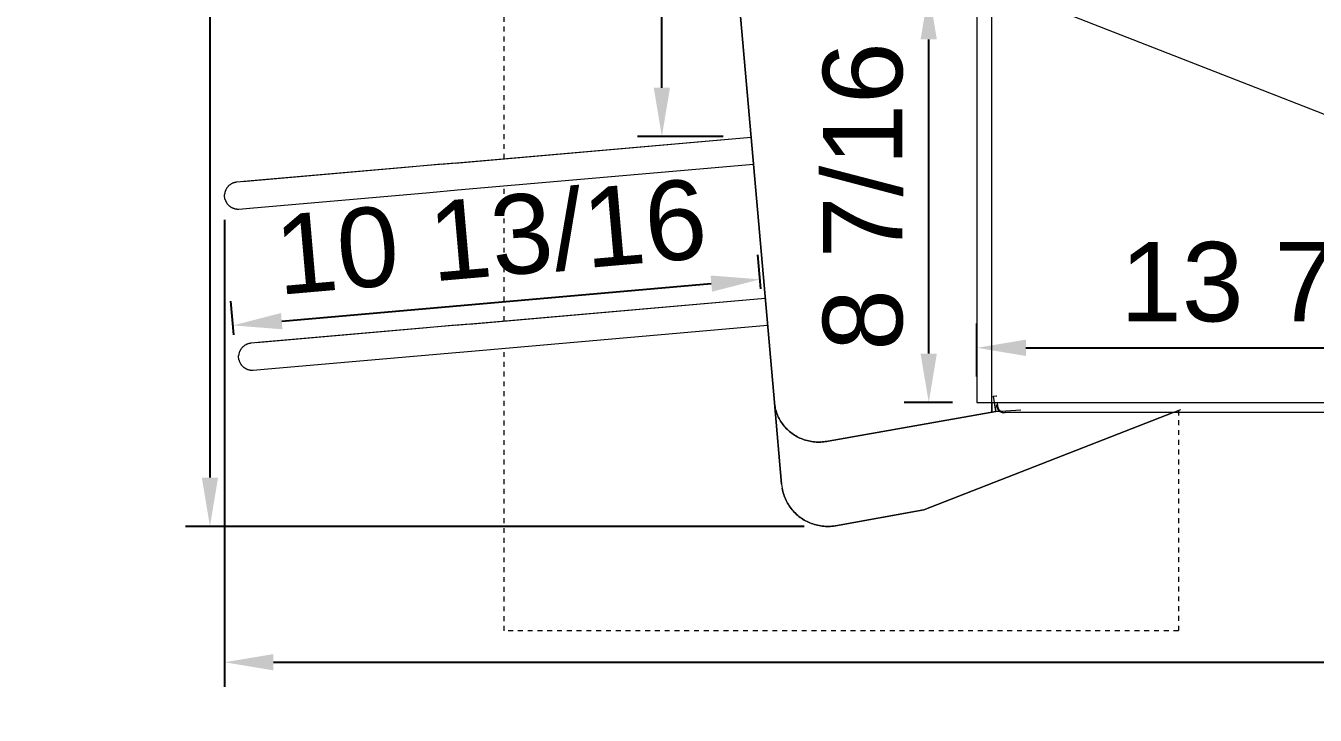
# Model space of a CAD drawing. Header units: inches. Extents: x -2 to 206, y 1 to 129.
# Drawn here: x -1.71 to 24.64, y 45.39 to 59.49 of the extents above; entities that cross this region are included whole.
import ezdxf

# ---------------------------------------------------------------- set-up
doc = ezdxf.new("R2010")
doc.units = ezdxf.units.IN
doc.linetypes.add('HIDDEN', pattern=[1.905, 1.27, -0.635])
for name, color, linetype, lineweight in [('ZANO_R', 7, 'Continuous', 0), ('ZANO_R_przerywana', 250, 'HIDDEN', 0), ('ZANO_W', 1, 'Continuous', 0)]:
    doc.layers.add(name, color=color, linetype=linetype, lineweight=lineweight)
doc.styles.get("Standard").update_dxf_attribs({"font": 'arial.ttf'})
doc.dimstyles.new('amerykanie', dxfattribs={"dimtxt": 50, "dimasz": 50, "dimexe": 0.5, "dimexo": 0.5, "dimgap": 1, "dimtad": 1, "dimdec": 0, "dimzin": 0, "dimlunit": 5, "dimtxsty": 'Standard', "dimcen": 0.09, "dimclrd": 1, "dimclre": 1, "dimclrt": 1, "dimazin": 0, "dimtfac": 1, "dimtdec": 0, "dimtmove": 0, "dimatfit": 3, "dimfxl": 1, "dimtzin": 0, "dimarcsym": 1})

# ---------------------------------------------------------------- blocks, each defined once
blk = doc.blocks.new('*D383')
at = {"layer": 'ZANO_W', "color": 1, "lineweight": -2}
for p, q in [((14.152, 76.36), (1.556, 76.36)), ((2.056, 75.36), (2.056, 50.255)), ((14.201, 49.255), (1.556, 49.255))]:
    blk.add_line(p, q, dxfattribs=at)
at = {"layer": 'ZANO_W', "color": 1}
for points in [[(2.222, 75.36), (1.889, 75.36), (2.056, 76.36)], [(1.889, 50.255), (2.222, 50.255), (2.056, 49.255)]]:
    blk.add_solid(points, dxfattribs=at)
at = {"layer": 'ZANO_W', "color": 1, "insert": (0.715, 62.808), "char_height": 1.625, "attachment_point": 5, "rotation": 90}
blk.add_mtext('27 1/8', dxfattribs=at)
blk = doc.blocks.new('*D386')
at = {"layer": 'ZANO_W', "color": 1, "lineweight": -2}
for p, q in [((12.543, 68.449), (10.792, 68.449)), ((11.292, 58.226), (11.292, 67.449)), ((12.543, 57.226), (10.792, 57.226))]:
    blk.add_line(p, q, dxfattribs=at)
at = {"layer": 'ZANO_W', "color": 1}
for points in [[(11.458, 67.449), (11.125, 67.449), (11.292, 68.449)], [(11.125, 58.226), (11.458, 58.226), (11.292, 57.226)]]:
    blk.add_solid(points, dxfattribs=at)
at = {"layer": 'ZANO_W', "color": 1, "insert": (9.951, 62.837), "char_height": 1.625, "attachment_point": 5, "rotation": 90}
blk.add_mtext('11 1/4', dxfattribs=at)
blk = doc.blocks.new('*D389')
at = {"layer": 'ZANO_W', "color": 1, "lineweight": -2}
for p, q in [((2.354, 55.524), (2.354, 45.977)), ((132.275, 55.432), (132.275, 45.977)), ((3.354, 46.477), (131.275, 46.477))]:
    blk.add_line(p, q, dxfattribs=at)
at = {"layer": 'ZANO_W', "color": 1}
for points in [[(3.354, 46.644), (3.354, 46.31), (2.354, 46.477)], [(131.275, 46.31), (131.275, 46.644), (132.275, 46.477)]]:
    blk.add_solid(points, dxfattribs=at)
at = {"layer": 'ZANO_W', "color": 1, "insert": (67.314, 47.817), "char_height": 1.625, "attachment_point": 5}
blk.add_mtext('129 15/16', dxfattribs=at)
blk = doc.blocks.new('*D390')
at = {"layer": 'ZANO_W', "color": 1, "lineweight": -2}
for p, q in [((13.315, 54.112), (13.255, 54.805)), ((3.522, 53.452), (12.302, 54.22)), ((2.543, 53.17), (2.482, 53.863))]:
    blk.add_line(p, q, dxfattribs=at)
at = {"layer": 'ZANO_W', "color": 1}
for points in [[(12.317, 54.054), (12.288, 54.386), (13.298, 54.307)], [(3.507, 53.618), (3.537, 53.286), (2.526, 53.365)]]:
    blk.add_solid(points, dxfattribs=at)
at = {"layer": 'ZANO_W', "color": 1, "insert": (7.795, 55.171), "char_height": 1.625, "attachment_point": 5, "rotation": 5}
blk.add_mtext('10 13/16', dxfattribs=at)
blk = doc.blocks.new('*D391')
at = {"layer": 'ZANO_W', "color": 1, "lineweight": -2}
for p, q in [((17.231, 60.213), (16.246, 60.213)), ((16.746, 52.788), (16.746, 59.213)), ((17.231, 51.788), (16.246, 51.788))]:
    blk.add_line(p, q, dxfattribs=at)
at = {"layer": 'ZANO_W', "color": 1}
for points in [[(16.912, 59.213), (16.579, 59.213), (16.746, 60.213)], [(16.579, 52.788), (16.912, 52.788), (16.746, 51.788)]]:
    blk.add_solid(points, dxfattribs=at)
at = {"layer": 'ZANO_W', "color": 1, "insert": (15.406, 56), "char_height": 1.625, "attachment_point": 5, "rotation": 90}
blk.add_mtext('8 7/16', dxfattribs=at)
blk = doc.blocks.new('*D392')
at = {"layer": 'ZANO_W', "color": 1, "lineweight": -2}
for p, q in [((17.731, 52.318), (17.731, 53.407)), ((31.156, 52.678), (31.156, 53.407)), ((18.731, 52.907), (30.156, 52.907))]:
    blk.add_line(p, q, dxfattribs=at)
at = {"layer": 'ZANO_W', "color": 1}
for points in [[(18.731, 53.074), (18.731, 52.74), (17.731, 52.907)], [(30.156, 52.74), (30.156, 53.074), (31.156, 52.907)]]:
    blk.add_solid(points, dxfattribs=at)
at = {"layer": 'ZANO_W', "color": 1, "insert": (24.443, 54.248), "char_height": 1.625, "attachment_point": 5}
blk.add_mtext('13 7/16', dxfattribs=at)

msp = doc.modelspace()

# ---------------------------------------------------------------- linework, layer by layer
at = {"layer": 'ZANO_R'}
for p, q in [((12.63494, 62.72543), (13.59162, 51.79043)), ((13.59162, 51.79043), (12.63494, 62.72543)), ((13.59162, 51.79043), (12.63494, 62.72543)), ((18.03489, 51.59139), (18.03489, 62.78715)), ((18.03489, 51.59139), (18.03489, 60.4332)), ((17.7311, 60.21259), (17.7311, 51.78822)), ((18.36096, 60.21259), (30.78017, 55.36055)), ((6.7894, 56.66173), (13.11701, 57.21532)), ((7.06749, 56.68382), (13.1172, 57.2131)), ((6.7894, 56.66173), (6.05226, 56.59716)), ((7.06749, 56.68382), (6.50333, 56.6345)), ((7.11553, 56.13479), (13.16524, 56.66407)), ((6.05226, 56.59716), (2.7181, 56.30406)), ((6.50333, 56.6345), (2.82526, 56.31329)), ((2.37843, 56.13405), (2.37466, 56.12541)), ((2.38249, 56.14257), (2.37843, 56.13405)), ((2.38685, 56.15094), (2.38249, 56.14257)), ((2.39149, 56.15915), (2.38685, 56.15094)), ((2.3964, 56.1672), (2.39149, 56.15915)), ((2.40159, 56.17508), (2.3964, 56.1672)), ((2.40705, 56.18278), (2.40159, 56.17508)), ((2.41276, 56.19028), (2.40705, 56.18278)), ((2.41873, 56.19759), (2.41276, 56.19028)), ((2.42495, 56.20469), (2.41873, 56.19759)), ((2.4314, 56.21157), (2.42495, 56.20469)), ((2.43809, 56.21822), (2.4314, 56.21157)), ((2.445, 56.22464), (2.43809, 56.21822)), ((2.45213, 56.23082), (2.445, 56.22464)), ((2.45946, 56.23676), (2.45213, 56.23082)), ((2.46699, 56.24244), (2.45946, 56.23676)), ((2.47472, 56.24786), (2.46699, 56.24244)), ((2.48262, 56.25301), (2.47472, 56.24786)), ((2.4907, 56.25789), (2.48262, 56.25301)), ((2.49893, 56.26248), (2.4907, 56.25789)), ((2.50732, 56.2668), (2.49893, 56.26248)), ((2.51586, 56.27082), (2.50732, 56.2668)), ((2.52452, 56.27455), (2.51586, 56.27082)), ((2.53331, 56.27798), (2.52452, 56.27455)), ((2.54221, 56.28111), (2.53331, 56.27798)), ((2.55121, 56.28393), (2.54221, 56.28111)), ((2.56031, 56.28644), (2.55121, 56.28393)), ((2.56948, 56.28864), (2.56031, 56.28644)), ((2.57872, 56.29053), (2.56948, 56.28864)), ((2.58803, 56.29209), (2.57872, 56.29053)), ((2.59738, 56.29334), (2.58803, 56.29209)), ((2.60677, 56.29426), (2.59738, 56.29334)), ((2.82526, 56.31329), (2.60677, 56.29425)), ((6.55128, 56.08546), (7.11553, 56.13479)), ((2.35357, 56.02419), (2.35389, 56.03373)), ((2.35358, 56.01464), (2.35357, 56.02419)), ((2.35391, 56.0051), (2.35358, 56.01464)), ((2.35389, 56.03373), (2.35455, 56.04326)), ((2.35458, 55.99558), (2.35391, 56.0051)), ((2.35552, 56.05264), (2.35455, 56.04326)), ((2.35558, 55.98608), (2.35458, 55.99558)), ((2.35681, 56.06199), (2.35552, 56.05264)), ((2.3569, 55.97663), (2.35558, 55.98608)), ((2.35842, 56.07128), (2.35681, 56.06199)), ((2.35855, 55.96722), (2.3569, 55.97663)), ((2.36035, 56.08052), (2.35842, 56.07128)), ((2.36053, 55.95788), (2.35855, 55.96722)), ((2.36259, 56.08968), (2.36035, 56.08052)), ((2.36283, 55.94862), (2.36053, 55.95788)), ((2.36515, 56.09876), (2.36259, 56.08968)), ((2.36283, 55.94862), (2.36521, 55.94022)), ((2.36802, 56.10775), (2.36515, 56.09876)), ((2.36521, 55.94022), (2.36786, 55.93188)), ((2.36786, 55.93188), (2.37079, 55.92361)), ((2.37119, 56.11663), (2.36802, 56.10775)), ((2.37079, 55.92361), (2.37399, 55.9154)), ((2.37466, 56.12541), (2.37119, 56.11663)), ((2.37399, 55.9154), (2.37745, 55.90729)), ((2.37745, 55.90729), (2.38118, 55.89929)), ((2.38118, 55.89929), (2.38517, 55.89139)), ((2.38517, 55.89139), (2.38941, 55.88363)), ((2.38941, 55.88363), (2.3939, 55.876)), ((2.3939, 55.876), (2.39863, 55.86853)), ((2.39863, 55.86853), (2.40359, 55.86122)), ((2.87321, 55.76425), (6.55128, 56.08546)), ((2.40359, 55.86122), (2.40877, 55.85408)), ((2.40877, 55.85408), (2.41417, 55.84713)), ((2.41417, 55.84713), (2.41977, 55.84037)), ((2.41977, 55.84037), (2.42557, 55.83381)), ((2.42557, 55.83381), (2.43155, 55.82747)), ((2.43155, 55.82747), (2.4382, 55.82086)), ((2.4382, 55.82086), (2.44507, 55.81448)), ((2.44507, 55.81448), (2.45042, 55.80981)), ((2.45042, 55.80981), (2.45589, 55.80527)), ((2.45589, 55.80527), (2.46148, 55.80087)), ((2.46148, 55.80087), (2.46718, 55.79662)), ((2.46718, 55.79662), (2.47299, 55.79251)), ((2.47299, 55.79251), (2.4789, 55.78856)), ((2.4789, 55.78856), (2.48491, 55.78476)), ((2.48491, 55.78476), (2.49101, 55.78113)), ((2.49101, 55.78113), (2.4982, 55.7771)), ((2.4982, 55.7771), (2.5055, 55.7733)), ((2.5055, 55.7733), (2.51292, 55.76972)), ((2.51292, 55.76972), (2.52044, 55.76636)), ((2.52044, 55.76636), (2.52806, 55.76323)), ((2.52806, 55.76323), (2.53576, 55.76032)), ((2.53576, 55.76032), (2.54355, 55.75764)), ((2.54355, 55.75764), (2.55141, 55.7552)), ((2.55141, 55.7552), (2.55942, 55.75298)), ((2.55942, 55.75298), (2.56749, 55.751)), ((2.56749, 55.751), (2.57561, 55.74927)), ((2.57561, 55.74927), (2.58379, 55.74778)), ((2.58379, 55.74778), (2.59201, 55.74654)), ((2.59201, 55.74654), (2.60026, 55.74555)), ((2.60026, 55.74555), (2.60853, 55.74481)), ((2.60853, 55.74481), (2.61683, 55.74431)), ((2.61683, 55.74431), (2.62499, 55.74407)), ((2.62499, 55.74407), (2.63315, 55.74407)), ((2.63315, 55.74407), (2.64131, 55.74431)), ((2.64131, 55.74431), (2.64945, 55.74478)), ((2.64945, 55.74478), (2.87321, 55.76425)), ((7.0776, 53.36755), (13.40521, 53.92114)), ((7.3557, 53.38964), (13.40541, 53.91893)), ((6.34046, 53.30298), (3.0063, 53.00989)), ((6.79154, 53.34032), (3.11346, 53.01911)), ((7.0776, 53.36755), (6.34046, 53.30298)), ((7.3557, 53.38964), (6.79154, 53.34032)), ((7.40373, 52.84061), (13.45344, 53.3699)), ((2.78714, 52.96831), (2.7789, 52.96371)), ((2.79553, 52.97262), (2.78714, 52.96831)), ((2.80406, 52.97664), (2.79553, 52.97262)), ((2.81273, 52.98037), (2.80406, 52.97664)), ((2.82151, 52.9838), (2.81273, 52.98037)), ((2.83041, 52.98693), (2.82151, 52.9838)), ((2.83942, 52.98975), (2.83041, 52.98693)), ((2.84851, 52.99227), (2.83942, 52.98975)), ((2.85768, 52.99446), (2.84851, 52.99227)), ((2.86693, 52.99635), (2.85768, 52.99446)), ((2.87623, 52.99791), (2.86693, 52.99635)), ((2.88558, 52.99916), (2.87623, 52.99791)), ((2.89497, 53.00009), (2.88558, 52.99916)), ((3.11346, 53.01911), (2.89497, 53.00007)), ((2.64177, 52.73001), (2.6421, 52.73955)), ((2.64178, 52.72047), (2.64177, 52.73001)), ((2.64212, 52.71092), (2.64178, 52.72047)), ((2.6421, 52.73955), (2.64275, 52.74908)), ((2.64278, 52.7014), (2.64212, 52.71092)), ((2.64372, 52.75846), (2.64275, 52.74908)), ((2.64502, 52.76781), (2.64372, 52.75846)), ((2.64663, 52.7771), (2.64502, 52.76781)), ((2.64856, 52.78634), (2.64663, 52.7771)), ((2.6508, 52.7955), (2.64856, 52.78634)), ((2.65335, 52.80458), (2.6508, 52.7955)), ((2.65622, 52.81357), (2.65335, 52.80458)), ((2.65939, 52.82246), (2.65622, 52.81357)), ((2.66286, 52.83123), (2.65939, 52.82246)), ((2.66663, 52.83988), (2.66286, 52.83123)), ((2.6707, 52.84839), (2.66663, 52.83988)), ((2.67505, 52.85676), (2.6707, 52.84839)), ((2.67969, 52.86497), (2.67505, 52.85676)), ((2.68461, 52.87303), (2.67969, 52.86497)), ((2.6898, 52.88091), (2.68461, 52.87303)), ((2.69525, 52.8886), (2.6898, 52.88091)), ((2.70097, 52.89611), (2.69525, 52.8886)), ((2.70694, 52.90341), (2.70097, 52.89611)), ((2.71315, 52.91051), (2.70694, 52.90341)), ((2.71961, 52.91739), (2.71315, 52.91051)), ((2.72629, 52.92404), (2.71961, 52.91739)), ((2.7332, 52.93047), (2.72629, 52.92404)), ((2.74033, 52.93665), (2.7332, 52.93047)), ((2.74767, 52.94258), (2.74033, 52.93665)), ((2.7552, 52.94826), (2.74767, 52.94258)), ((2.76292, 52.95368), (2.7552, 52.94826)), ((2.77082, 52.95883), (2.76292, 52.95368)), ((2.7789, 52.96371), (2.77082, 52.95883)), ((3.16141, 52.47007), (6.83949, 52.79129)), ((6.83949, 52.79129), (7.40373, 52.84061)), ((2.64378, 52.6919), (2.64278, 52.7014)), ((2.64511, 52.68245), (2.64378, 52.6919)), ((2.64676, 52.67305), (2.64511, 52.68245)), ((2.64873, 52.6637), (2.64676, 52.67305)), ((2.65103, 52.65444), (2.64873, 52.6637)), ((2.65103, 52.65444), (2.65341, 52.64605)), ((2.65341, 52.64605), (2.65607, 52.63771)), ((2.65607, 52.63771), (2.65899, 52.62943)), ((2.65899, 52.62943), (2.66219, 52.62123)), ((2.66219, 52.62123), (2.66566, 52.61312)), ((2.66566, 52.61312), (2.66938, 52.60511)), ((2.66938, 52.60511), (2.67337, 52.59722)), ((2.67337, 52.59722), (2.67761, 52.58945)), ((2.67761, 52.58945), (2.6821, 52.58183)), ((2.6821, 52.58183), (2.68683, 52.57435)), ((2.68683, 52.57435), (2.69179, 52.56704)), ((2.69179, 52.56704), (2.69698, 52.55991)), ((2.69698, 52.55991), (2.70237, 52.55295)), ((2.70237, 52.55295), (2.70798, 52.5462)), ((2.70798, 52.5462), (2.71378, 52.53964)), ((2.71378, 52.53964), (2.71976, 52.53329)), ((2.71976, 52.53329), (2.72641, 52.52668)), ((2.72641, 52.52668), (2.73328, 52.5203)), ((2.73328, 52.5203), (2.73862, 52.51563)), ((2.73862, 52.51563), (2.74409, 52.51109)), ((2.74409, 52.51109), (2.74968, 52.5067)), ((2.74968, 52.5067), (2.75538, 52.50244)), ((2.75538, 52.50244), (2.76119, 52.49834)), ((2.76119, 52.49834), (2.7671, 52.49438)), ((2.7671, 52.49438), (2.77311, 52.49059)), ((2.77311, 52.49059), (2.77921, 52.48695)), ((2.77921, 52.48695), (2.7864, 52.48293)), ((2.7864, 52.48293), (2.79371, 52.47912)), ((2.79371, 52.47912), (2.80112, 52.47554)), ((2.80112, 52.47554), (2.80864, 52.47218)), ((2.80864, 52.47218), (2.81626, 52.46905)), ((2.81626, 52.46905), (2.82396, 52.46614)), ((2.82396, 52.46614), (2.83175, 52.46347)), ((2.83175, 52.46347), (2.83961, 52.46102)), ((2.83961, 52.46102), (2.84762, 52.4588)), ((2.84762, 52.4588), (2.85569, 52.45682)), ((2.85569, 52.45682), (2.86382, 52.45509)), ((2.86382, 52.45509), (2.87199, 52.45361)), ((2.87199, 52.45361), (2.88021, 52.45237)), ((2.88021, 52.45237), (2.88846, 52.45137)), ((2.88846, 52.45137), (2.89674, 52.45063)), ((2.89674, 52.45063), (2.90503, 52.45014)), ((2.90503, 52.45014), (2.91319, 52.4499)), ((2.91319, 52.4499), (2.92135, 52.44989)), ((2.92135, 52.44989), (2.92951, 52.45013)), ((2.92951, 52.45013), (2.93766, 52.4506)), ((2.93766, 52.4506), (3.16141, 52.47007)), ((18.13545, 51.91683), (18.06573, 51.91163)), ((18.13033, 51.91645), (18.06573, 51.91163)), ((13.59162, 51.79043), (13.59225, 51.78405)), ((13.59539, 51.75573), (13.59221, 51.78405)), ((13.59221, 51.78404), (13.59539, 51.75573)), ((13.59221, 51.78404), (13.59539, 51.75573)), ((13.59225, 51.78405), (13.59338, 51.77509)), ((13.59265, 51.77872), (13.73781, 50.1195)), ((13.73781, 50.1195), (13.59265, 51.77872)), ((13.73781, 50.1195), (13.59265, 51.77872)), ((13.59338, 51.77509), (13.59479, 51.76617)), ((13.59479, 51.76617), (13.59646, 51.75729)), ((13.59948, 51.72753), (13.59539, 51.75573)), ((13.59539, 51.75573), (13.59948, 51.72753)), ((13.59539, 51.75573), (13.59948, 51.72753)), ((13.59646, 51.75729), (13.59841, 51.74847)), ((13.59841, 51.74847), (13.60063, 51.73972)), ((13.60449, 51.69948), (13.59948, 51.72753)), ((13.59948, 51.72753), (13.60449, 51.69948)), ((13.59948, 51.72753), (13.60449, 51.69948)), ((13.61041, 51.67161), (13.60449, 51.69948)), ((13.60449, 51.69948), (13.61041, 51.67161)), ((13.60449, 51.69948), (13.61041, 51.67161)), ((13.61723, 51.64394), (13.61041, 51.67161)), ((13.61041, 51.67161), (13.61723, 51.64394)), ((13.61041, 51.67161), (13.61723, 51.64394)), ((17.7311, 51.78822), (18.36096, 51.78822)), ((18.03489, 51.90621), (18.06573, 51.91163)), ((18.03489, 51.90621), (18.06573, 51.91163)), ((18.03489, 51.78822), (18.03489, 51.59139)), ((18.06573, 51.91163), (18.12028, 51.60304)), ((18.06573, 51.91163), (18.12028, 51.60304)), ((18.12028, 51.60304), (18.08754, 51.78822)), ((18.13033, 51.73922), (18.13042, 51.73385)), ((18.13042, 51.73385), (18.1307, 51.72848)), ((18.1307, 51.72848), (18.13115, 51.72312)), ((18.13115, 51.72312), (18.1318, 51.71778)), ((18.1318, 51.71778), (18.13262, 51.71247)), ((18.13262, 51.71247), (18.13362, 51.70718)), ((18.13362, 51.70718), (18.13481, 51.70194)), ((18.13481, 51.70194), (18.13617, 51.69674)), ((18.13617, 51.69674), (18.13771, 51.69159)), ((18.13771, 51.69159), (18.13942, 51.68649)), ((18.13942, 51.68649), (18.14131, 51.68145)), ((18.14131, 51.68145), (18.14336, 51.67649)), ((18.14336, 51.67649), (18.14559, 51.67159)), ((18.14559, 51.67159), (18.14798, 51.66678)), ((18.14798, 51.66678), (18.15054, 51.66205)), ((18.14864, 51.73922), (18.14864, 51.78822)), ((18.14864, 51.73922), (18.14873, 51.73385)), ((18.14873, 51.73385), (18.14901, 51.72848)), ((18.14901, 51.72848), (18.14946, 51.72312)), ((18.14946, 51.72312), (18.1501, 51.71778)), ((18.1501, 51.71778), (18.15093, 51.71247)), ((18.15054, 51.66205), (18.15325, 51.65741)), ((18.15093, 51.71247), (18.15193, 51.70718)), ((18.15193, 51.70718), (18.15312, 51.70194)), ((18.15312, 51.70194), (18.15448, 51.69674)), ((18.15325, 51.65741), (18.15612, 51.65286)), ((18.15448, 51.69674), (18.15602, 51.69159)), ((18.15602, 51.69159), (18.15773, 51.68649)), ((18.15612, 51.65286), (18.15915, 51.64841)), ((18.15773, 51.68649), (18.15962, 51.68145)), ((18.15962, 51.68145), (18.16167, 51.67649)), ((18.16167, 51.67649), (18.1639, 51.67159)), ((18.1639, 51.67159), (18.16629, 51.66678)), ((18.16629, 51.66678), (18.16885, 51.66205)), ((18.16885, 51.66205), (18.17156, 51.65741)), ((18.17156, 51.65741), (18.17443, 51.65286)), ((18.17443, 51.65286), (18.17746, 51.64841)), ((18.36096, 51.78822), (30.95895, 51.78822)), ((13.62494, 51.61651), (13.61723, 51.64394)), ((13.61723, 51.64394), (13.62494, 51.61651)), ((13.61723, 51.64394), (13.62494, 51.61651)), ((13.63354, 51.58934), (13.62494, 51.61651)), ((13.62494, 51.61651), (13.63354, 51.58934)), ((13.62494, 51.61651), (13.63354, 51.58934)), ((13.64302, 51.56247), (13.63354, 51.58934)), ((13.63354, 51.58934), (13.64302, 51.56247)), ((13.63354, 51.58934), (13.64302, 51.56247)), ((13.65336, 51.53592), (13.64302, 51.56247)), ((13.64302, 51.56247), (13.65336, 51.53592)), ((13.64302, 51.56247), (13.65336, 51.53592)), ((13.66456, 51.50972), (13.65336, 51.53592)), ((13.65336, 51.53592), (13.66456, 51.50972)), ((13.65336, 51.53592), (13.66456, 51.50972)), ((13.6766, 51.48389), (13.66456, 51.50972)), ((13.66456, 51.50972), (13.6766, 51.48389)), ((13.66456, 51.50972), (13.6766, 51.48389)), ((13.68948, 51.45847), (13.6766, 51.48389)), ((13.6766, 51.48389), (13.68948, 51.45847)), ((13.6766, 51.48389), (13.68948, 51.45847)), ((13.70317, 51.43349), (13.68948, 51.45847)), ((13.68948, 51.45847), (13.70317, 51.43349)), ((13.68948, 51.45847), (13.70317, 51.43349)), ((13.71932, 51.40679), (13.70317, 51.43349)), ((13.70317, 51.43349), (13.71932, 51.40679)), ((13.70317, 51.43349), (13.71932, 51.40679)), ((13.73637, 51.38066), (13.71932, 51.40679)), ((13.71932, 51.40679), (13.73637, 51.38066)), ((13.71932, 51.40679), (13.73637, 51.38066)), ((14.6918, 51.00042), (18.03489, 51.59139)), ((14.6918, 51.00042), (18.03489, 51.59139)), ((14.6918, 51.00042), (18.03489, 51.59139)), ((14.69183, 51.00003), (18.12028, 51.60304)), ((18.12028, 51.60304), (14.69183, 51.00003)), ((18.12028, 51.60304), (14.69183, 51.00003)), ((21.89228, 51.64081), (16.64825, 49.59239)), ((16.64825, 49.59239), (21.74111, 51.58176)), ((21.74111, 51.58176), (16.64825, 49.59239)), ((18.12028, 51.60304), (18.62687, 51.64081)), ((18.21588, 51.61016), (18.12028, 51.60304)), ((18.12028, 51.60304), (18.19936, 51.60893)), ((18.15915, 51.64841), (18.16232, 51.64408)), ((18.16232, 51.64408), (18.16565, 51.63985)), ((18.16565, 51.63985), (18.16911, 51.63574)), ((18.16911, 51.63574), (18.17271, 51.63174)), ((18.17271, 51.63174), (18.17645, 51.62788)), ((18.17645, 51.62788), (18.18032, 51.62414)), ((18.17746, 51.64841), (18.18063, 51.64408)), ((18.18032, 51.62414), (18.18431, 51.62054)), ((18.18063, 51.64408), (18.18396, 51.63985)), ((18.18396, 51.63985), (18.18742, 51.63574)), ((18.18431, 51.62054), (18.18842, 51.61707)), ((18.18742, 51.63574), (18.19102, 51.63174)), ((18.18842, 51.61707), (18.19265, 51.61375)), ((18.19102, 51.63174), (18.19476, 51.62788)), ((18.19265, 51.61375), (18.19699, 51.61058)), ((18.19476, 51.62788), (18.19862, 51.62414)), ((18.19699, 51.61058), (18.20143, 51.60755)), ((18.19862, 51.62414), (18.20262, 51.62054)), ((18.20143, 51.60755), (18.20598, 51.60468)), ((18.20262, 51.62054), (18.20673, 51.61707)), ((18.20598, 51.60468), (18.21062, 51.60197)), ((18.20673, 51.61707), (18.21096, 51.61375)), ((18.21062, 51.60197), (18.21535, 51.59941)), ((18.21096, 51.61375), (18.2153, 51.61058)), ((18.2153, 51.61058), (18.21974, 51.60755)), ((18.21535, 51.59941), (18.22016, 51.59702)), ((18.21974, 51.60755), (18.22429, 51.60468)), ((18.22016, 51.59702), (18.22506, 51.59479)), ((18.22429, 51.60468), (18.22893, 51.60197)), ((18.22506, 51.59479), (18.23003, 51.59274)), ((18.22893, 51.60197), (18.23366, 51.59941)), ((18.23003, 51.59274), (18.23506, 51.59085)), ((18.23366, 51.59941), (18.23847, 51.59702)), ((18.23506, 51.59085), (18.24016, 51.58913)), ((18.23847, 51.59702), (18.24337, 51.59479)), ((18.24016, 51.58913), (18.24531, 51.5876)), ((18.24337, 51.59479), (18.24834, 51.59274)), ((18.24531, 51.5876), (18.25051, 51.58623)), ((18.24834, 51.59274), (18.25337, 51.59085)), ((18.25051, 51.58623), (18.25576, 51.58505)), ((18.25337, 51.59085), (18.25847, 51.58913)), ((18.25576, 51.58505), (18.26104, 51.58405)), ((18.25847, 51.58913), (18.26362, 51.5876)), ((18.26104, 51.58405), (18.26635, 51.58322)), ((18.26362, 51.5876), (18.26882, 51.58623)), ((18.26635, 51.58322), (18.27169, 51.58258)), ((18.26882, 51.58623), (18.27407, 51.58505)), ((18.27169, 51.58258), (18.27705, 51.58212)), ((18.27407, 51.58505), (18.27935, 51.58405)), ((18.27705, 51.58212), (18.28242, 51.58185)), ((18.27935, 51.58405), (18.28466, 51.58322)), ((18.28242, 51.58185), (18.28779, 51.58176)), ((18.28466, 51.58322), (18.29, 51.58258)), ((18.29, 51.58258), (18.29536, 51.58212)), ((18.29536, 51.58212), (18.30073, 51.58185)), ((18.30073, 51.58185), (18.3061, 51.58176)), ((116.35494, 51.58176), (18.3061, 51.58176)), ((13.7543, 51.35512), (13.73637, 51.38066)), ((13.73637, 51.38066), (13.7543, 51.35512)), ((13.73637, 51.38066), (13.7543, 51.35512)), ((13.77309, 51.33021), (13.7543, 51.35512)), ((13.7543, 51.35512), (13.77309, 51.33021)), ((13.7543, 51.35512), (13.77309, 51.33021)), ((13.79272, 51.30596), (13.77309, 51.33021)), ((13.77309, 51.33021), (13.79272, 51.30596)), ((13.77309, 51.33021), (13.79272, 51.30596)), ((13.81317, 51.28239), (13.79272, 51.30596)), ((13.79272, 51.30596), (13.81317, 51.28239)), ((13.79272, 51.30596), (13.81317, 51.28239)), ((13.8344, 51.25953), (13.81317, 51.28239)), ((13.81317, 51.28239), (13.8344, 51.25953)), ((13.81317, 51.28239), (13.8344, 51.25953)), ((13.8564, 51.2374), (13.8344, 51.25953)), ((13.8344, 51.25953), (13.8564, 51.2374)), ((13.8344, 51.25953), (13.8564, 51.2374)), ((13.87915, 51.21604), (13.8564, 51.2374)), ((13.8564, 51.2374), (13.87915, 51.21604)), ((13.8564, 51.2374), (13.87915, 51.21604)), ((13.9026, 51.19547), (13.87915, 51.21604)), ((13.87915, 51.21604), (13.9026, 51.19547)), ((13.87915, 51.21604), (13.9026, 51.19547)), ((13.92675, 51.17571), (13.9026, 51.19547)), ((13.9026, 51.19547), (13.92675, 51.17571)), ((13.9026, 51.19547), (13.92675, 51.17571)), ((13.95156, 51.15678), (13.92675, 51.17571)), ((13.92675, 51.17571), (13.95156, 51.15678)), ((13.92675, 51.17571), (13.95156, 51.15678)), ((13.97699, 51.13871), (13.95156, 51.15678)), ((13.95156, 51.15678), (13.97699, 51.13871)), ((13.95156, 51.15678), (13.97699, 51.13871)), ((14.00303, 51.12152), (13.97699, 51.13871)), ((13.97699, 51.13871), (14.00303, 51.12152)), ((13.97699, 51.13871), (14.00303, 51.12152)), ((14.02964, 51.10522), (14.00303, 51.12152)), ((14.00303, 51.12152), (14.02964, 51.10522)), ((14.00303, 51.12152), (14.02964, 51.10522)), ((14.05678, 51.08984), (14.02964, 51.10522)), ((14.02964, 51.10522), (14.05678, 51.08984)), ((14.02964, 51.10522), (14.05678, 51.08984)), ((14.08444, 51.07539), (14.05678, 51.08984)), ((14.05678, 51.08984), (14.08444, 51.07539)), ((14.05678, 51.08984), (14.08444, 51.07539)), ((14.11257, 51.0619), (14.08444, 51.07539)), ((14.08444, 51.07539), (14.11257, 51.0619)), ((14.08444, 51.07539), (14.11257, 51.0619)), ((14.14115, 51.04937), (14.11257, 51.0619)), ((14.11257, 51.0619), (14.14115, 51.04937)), ((14.11257, 51.0619), (14.14115, 51.04937)), ((14.17013, 51.03782), (14.14115, 51.04937)), ((14.14115, 51.04937), (14.17013, 51.03782)), ((14.14115, 51.04937), (14.17013, 51.03782)), ((14.1995, 51.02727), (14.17013, 51.03782)), ((14.17013, 51.03782), (14.1995, 51.02727)), ((14.17013, 51.03782), (14.1995, 51.02727)), ((14.2292, 51.01772), (14.1995, 51.02727)), ((14.1995, 51.02727), (14.2292, 51.01772)), ((14.1995, 51.02727), (14.2292, 51.01772)), ((14.25922, 51.0092), (14.2292, 51.01772)), ((14.2292, 51.01772), (14.25922, 51.0092)), ((14.2292, 51.01772), (14.25922, 51.0092)), ((14.2895, 51.0017), (14.25922, 51.0092)), ((14.25922, 51.0092), (14.2895, 51.0017)), ((14.25922, 51.0092), (14.2895, 51.0017)), ((14.32003, 50.99523), (14.2895, 51.0017)), ((14.2895, 51.0017), (14.32003, 50.99523)), ((14.2895, 51.0017), (14.32003, 50.99523)), ((14.35076, 50.98981), (14.32003, 50.99523)), ((14.32003, 50.99523), (14.35076, 50.98981)), ((14.32003, 50.99523), (14.35076, 50.98981)), ((14.38165, 50.98544), (14.35076, 50.98981)), ((14.35076, 50.98981), (14.38165, 50.98544)), ((14.35076, 50.98981), (14.38165, 50.98544)), ((14.41268, 50.98213), (14.38165, 50.98544)), ((14.38165, 50.98544), (14.41268, 50.98213)), ((14.38165, 50.98544), (14.41268, 50.98213)), ((14.4438, 50.97988), (14.41268, 50.98213)), ((14.41268, 50.98213), (14.4438, 50.97988)), ((14.41268, 50.98213), (14.4438, 50.97988)), ((14.47497, 50.97868), (14.4438, 50.97988)), ((14.4438, 50.97988), (14.47497, 50.97868)), ((14.4438, 50.97988), (14.47497, 50.97868)), ((14.50618, 50.97856), (14.47497, 50.97868)), ((14.47497, 50.97868), (14.50618, 50.97856)), ((14.47497, 50.97868), (14.50618, 50.97856)), ((14.53736, 50.97949), (14.50618, 50.97856)), ((14.50618, 50.97856), (14.53736, 50.97949)), ((14.50618, 50.97856), (14.53736, 50.97949)), ((14.5685, 50.98149), (14.53736, 50.97949)), ((14.53736, 50.97949), (14.5685, 50.98149)), ((14.53736, 50.97949), (14.5685, 50.98149)), ((14.59955, 50.98454), (14.5685, 50.98149)), ((14.5685, 50.98149), (14.59955, 50.98454)), ((14.5685, 50.98149), (14.59955, 50.98454)), ((14.63048, 50.98866), (14.59955, 50.98454)), ((14.59955, 50.98454), (14.63048, 50.98866)), ((14.59955, 50.98454), (14.63048, 50.98866)), ((14.66125, 50.99382), (14.63048, 50.98866)), ((14.63048, 50.98866), (14.66125, 50.99382)), ((14.63048, 50.98866), (14.66125, 50.99382)), ((14.69183, 51.00003), (14.66125, 50.99382)), ((14.66125, 50.99382), (14.69183, 51.00003)), ((14.66125, 50.99382), (14.69183, 51.00003)), ((13.73781, 50.1195), (13.74914, 50.03461)), ((13.73781, 50.1195), (13.74914, 50.03461)), ((13.73781, 50.1195), (13.74914, 50.03461)), ((13.74914, 50.03461), (13.75551, 50.00259)), ((13.75551, 50.00259), (13.74914, 50.03461)), ((13.75551, 50.00259), (13.74914, 50.03461)), ((13.75551, 50.00259), (13.76298, 49.9708)), ((13.76298, 49.9708), (13.75551, 50.00259)), ((13.76298, 49.9708), (13.75551, 50.00259)), ((13.76298, 49.9708), (13.77155, 49.93929)), ((13.77155, 49.93929), (13.76298, 49.9708)), ((13.77155, 49.93929), (13.76298, 49.9708)), ((13.77155, 49.93929), (13.78119, 49.90809)), ((13.78119, 49.90809), (13.77155, 49.93929)), ((13.78119, 49.90809), (13.77155, 49.93929)), ((13.78119, 49.90809), (13.7919, 49.87725)), ((13.7919, 49.87725), (13.78119, 49.90809)), ((13.7919, 49.87725), (13.78119, 49.90809)), ((13.7919, 49.87725), (13.80366, 49.84679)), ((13.80366, 49.84679), (13.7919, 49.87725)), ((13.80366, 49.84679), (13.7919, 49.87725)), ((13.80366, 49.84679), (13.81647, 49.81675)), ((13.81647, 49.81675), (13.80366, 49.84679)), ((13.81647, 49.81675), (13.80366, 49.84679)), ((13.81647, 49.81675), (13.8303, 49.78717)), ((13.8303, 49.78717), (13.81647, 49.81675)), ((13.8303, 49.78717), (13.81647, 49.81675)), ((13.8303, 49.78717), (13.84514, 49.75808)), ((13.84514, 49.75808), (13.8303, 49.78717)), ((13.84514, 49.75808), (13.8303, 49.78717)), ((13.84514, 49.75808), (13.86097, 49.72952)), ((13.86097, 49.72952), (13.84514, 49.75808)), ((13.86097, 49.72952), (13.84514, 49.75808)), ((13.86097, 49.72952), (13.87777, 49.70153)), ((13.87777, 49.70153), (13.86097, 49.72952)), ((13.87777, 49.70153), (13.86097, 49.72952)), ((13.87777, 49.70153), (13.89553, 49.67412)), ((13.89553, 49.67412), (13.87777, 49.70153)), ((13.89553, 49.67412), (13.87777, 49.70153)), ((13.89553, 49.67412), (13.91422, 49.64735)), ((13.91422, 49.64735), (13.89553, 49.67412)), ((13.91422, 49.64735), (13.89553, 49.67412)), ((13.91422, 49.64735), (13.93382, 49.62123)), ((13.93382, 49.62123), (13.91422, 49.64735)), ((13.93382, 49.62123), (13.91422, 49.64735)), ((13.93382, 49.62123), (13.95431, 49.59581)), ((13.95431, 49.59581), (13.93382, 49.62123)), ((13.95431, 49.59581), (13.93382, 49.62123)), ((13.95431, 49.59581), (13.97566, 49.5711)), ((13.97566, 49.5711), (13.95431, 49.59581)), ((13.97566, 49.5711), (13.95431, 49.59581)), ((13.97566, 49.5711), (13.99785, 49.54714)), ((13.99785, 49.54714), (13.97566, 49.5711)), ((13.99785, 49.54714), (13.97566, 49.5711)), ((13.99785, 49.54714), (14.02084, 49.52396)), ((14.02084, 49.52396), (13.99785, 49.54714)), ((14.02084, 49.52396), (13.99785, 49.54714)), ((14.84332, 49.26849), (16.64825, 49.59239)), ((16.64825, 49.59239), (14.84332, 49.26849)), ((16.64825, 49.59239), (14.84332, 49.26849)), ((14.02084, 49.52396), (14.04463, 49.50159)), ((14.04463, 49.50159), (14.02084, 49.52396)), ((14.04463, 49.50159), (14.02084, 49.52396)), ((14.04463, 49.50159), (14.06917, 49.48004)), ((14.06917, 49.48004), (14.04463, 49.50159)), ((14.06917, 49.48004), (14.04463, 49.50159)), ((14.06917, 49.48004), (14.09443, 49.45936)), ((14.09443, 49.45936), (14.06917, 49.48004)), ((14.09443, 49.45936), (14.06917, 49.48004)), ((14.09443, 49.45936), (14.12039, 49.43955)), ((14.12039, 49.43955), (14.09443, 49.45936)), ((14.12039, 49.43955), (14.09443, 49.45936)), ((14.12039, 49.43955), (14.14702, 49.42065)), ((14.14702, 49.42065), (14.12039, 49.43955)), ((14.14702, 49.42065), (14.12039, 49.43955)), ((14.14702, 49.42065), (14.17428, 49.40268)), ((14.17428, 49.40268), (14.14702, 49.42065)), ((14.17428, 49.40268), (14.14702, 49.42065)), ((14.17428, 49.40268), (14.20214, 49.38565)), ((14.20214, 49.38565), (14.17428, 49.40268)), ((14.20214, 49.38565), (14.17428, 49.40268)), ((14.20214, 49.38565), (14.23058, 49.3696)), ((14.23058, 49.3696), (14.20214, 49.38565)), ((14.23058, 49.3696), (14.20214, 49.38565)), ((14.23058, 49.3696), (14.25955, 49.35453)), ((14.25955, 49.35453), (14.23058, 49.3696)), ((14.25955, 49.35453), (14.23058, 49.3696)), ((14.25955, 49.35453), (14.28901, 49.34046)), ((14.28901, 49.34046), (14.25955, 49.35453)), ((14.28901, 49.34046), (14.25955, 49.35453)), ((14.31895, 49.32742), (14.28901, 49.34046)), ((14.31895, 49.32742), (14.28901, 49.34046)), ((14.28901, 49.34046), (14.31895, 49.32742)), ((14.31895, 49.32742), (14.34932, 49.31542)), ((14.34932, 49.31542), (14.31895, 49.32742)), ((14.34932, 49.31542), (14.31895, 49.32742)), ((14.34932, 49.31542), (14.38008, 49.30447)), ((14.38008, 49.30447), (14.34932, 49.31542)), ((14.38008, 49.30447), (14.34932, 49.31542)), ((14.38008, 49.30447), (14.4112, 49.29458)), ((14.4112, 49.29458), (14.38008, 49.30447)), ((14.4112, 49.29458), (14.38008, 49.30447)), ((14.4112, 49.29458), (14.44264, 49.28577)), ((14.44264, 49.28577), (14.4112, 49.29458)), ((14.44264, 49.28577), (14.4112, 49.29458)), ((14.44264, 49.28577), (14.47437, 49.27805)), ((14.47437, 49.27805), (14.44264, 49.28577)), ((14.47437, 49.27805), (14.44264, 49.28577)), ((14.47437, 49.27805), (14.50634, 49.27142)), ((14.50634, 49.27142), (14.47437, 49.27805)), ((14.50634, 49.27142), (14.47437, 49.27805)), ((14.50634, 49.27142), (14.53853, 49.2659)), ((14.53853, 49.2659), (14.50634, 49.27142)), ((14.53853, 49.2659), (14.50634, 49.27142)), ((14.53853, 49.2659), (14.57088, 49.26149)), ((14.57088, 49.26149), (14.53853, 49.2659)), ((14.57088, 49.26149), (14.53853, 49.2659)), ((14.57088, 49.26149), (14.60337, 49.25819)), ((14.60337, 49.25819), (14.57088, 49.26149)), ((14.60337, 49.25819), (14.57088, 49.26149)), ((14.60337, 49.25819), (14.63595, 49.25601)), ((14.63595, 49.25601), (14.60337, 49.25819)), ((14.63595, 49.25601), (14.60337, 49.25819)), ((14.63595, 49.25601), (14.66858, 49.25496)), ((14.66858, 49.25496), (14.63595, 49.25601)), ((14.66858, 49.25496), (14.63595, 49.25601)), ((14.66858, 49.25496), (14.70124, 49.25502)), ((14.70124, 49.25502), (14.66858, 49.25496)), ((14.70124, 49.25502), (14.66858, 49.25496)), ((14.70124, 49.25502), (14.73387, 49.25622)), ((14.73387, 49.25622), (14.70124, 49.25502)), ((14.73387, 49.25622), (14.70124, 49.25502)), ((14.73387, 49.25622), (14.76644, 49.25853)), ((14.76644, 49.25853), (14.73387, 49.25622)), ((14.76644, 49.25853), (14.73387, 49.25622)), ((14.76644, 49.25853), (14.79891, 49.26196)), ((14.79891, 49.26196), (14.76644, 49.25853)), ((14.79891, 49.26196), (14.76644, 49.25853)), ((14.79891, 49.26196), (14.83125, 49.26651)), ((14.83125, 49.26651), (14.79891, 49.26196)), ((14.83125, 49.26651), (14.79891, 49.26196)), ((14.83125, 49.26651), (14.84332, 49.26849)), ((14.84332, 49.26849), (14.83125, 49.26651)), ((14.84332, 49.26849), (14.83125, 49.26651))]:
    msp.add_line(p, q, dxfattribs=at)
at = {"layer": 'ZANO_R_przerywana', "ltscale": 0.05}
for p, q in [((8.07211, 56.77395), (8.07211, 68.96)), ((8.07211, 53.45456), (8.07211, 56.21848)), ((8.07211, 47.1205), (8.07211, 52.89909)), ((21.85028, 51.6244), (21.85028, 47.1205)), ((21.85028, 47.1205), (8.07211, 47.1205))]:
    msp.add_line(p, q, dxfattribs=at)

# ---------------------------------------------------------------- dimensions: what is measured, and where the dimension line sits
at = {"layer": 'ZANO_W'}
for base, p1, p2, picture, middle in [((2.055617, 49.255025), (14.652266, 76.360366), (14.701237, 49.255025), '*D383', (0.715405, 62.807695)), ((11.29161, 68.4493), (13.04311, 57.2256), (13.04311, 68.4493), '*D386', (9.9514, 62.83745)), ((16.74574, 60.21259), (17.7311, 51.78822), (17.7311, 60.21259), '*D391', (15.40553, 56.00041))]:
    dim = msp.add_linear_dim(base=base, p1=p1, p2=p2, angle=90, dimstyle='amerykanie', override={"dimtxt": 1.625, "dimasz": 1, "dimgap": 0.5, "dimdec": 4, "dimaunit": 1, "dimadec": 1, "dimtdec": 4, "dimtmove": 1, "dimfrac": 2}, dxfattribs=at)
    dim.commit()
    dim.dimension.update_dxf_attribs({"geometry": picture, "text_midpoint": middle})
dim = msp.add_aligned_dim(p1=(2.58641, 52.67187), p2=(13.35905, 53.61436), distance=0.69534, dimstyle='amerykanie', override={"dimtxt": 1.625, "dimasz": 1, "dimgap": 0.5, "dimdec": 4, "dimaunit": 1, "dimadec": 1, "dimtdec": 4, "dimtmove": 1, "dimfrac": 2}, dxfattribs=at)
dim.commit()
dim.dimension.update_dxf_attribs({"geometry": '*D390', "text_midpoint": (7.79527, 55.17148)})
for base, p1, p2, picture, middle in [((31.15578, 52.90695), (17.7311, 51.81775), (31.15578, 52.17822), '*D392', (24.44344, 54.24771)), ((132.27487, 46.47709), (2.35357, 56.02419), (132.27487, 55.93188), '*D389', (67.31422, 47.8173))]:
    dim = msp.add_linear_dim(base=base, p1=p1, p2=p2, dimstyle='amerykanie', override={"dimtxt": 1.625, "dimasz": 1, "dimgap": 0.5, "dimdec": 4, "dimaunit": 1, "dimadec": 1, "dimtdec": 4, "dimtmove": 1, "dimfrac": 2}, dxfattribs=at)
    dim.commit()
    dim.dimension.update_dxf_attribs({"geometry": picture, "text_midpoint": middle})

doc.saveas('drawing.dxf')
